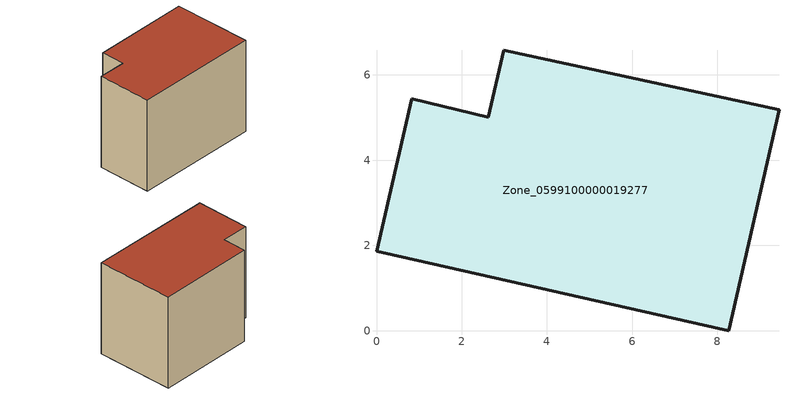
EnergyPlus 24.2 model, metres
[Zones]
Zone_0599100000019277
 floor ground (C_G): 8.26,0 0,1.87 0.83,5.44 2.62,5.01 2.98,6.58 9.44,5.18 z0
 wall outside (C_F): 2.62,5.01 0.83,5.44 0,1.87 8.26,0 9.44,5.18 2.98,6.58 2.62,5.01 z0:6.38
 roof outside (C_R): 9.44,5.18 2.98,6.58 2.62,5.01 0.83,5.44 0,1.87 8.26,0 z6.38
[BUILDING]
Pand.0599100000019277: North Axis=0; Terrain=City; Loads Convergence Tolerance Value=0.04; Temperature Convergence Tolerance Value=0.4; Solar Distribution=FullExterior; Maximum Number of Warmup Days=25; Minimum Number of Warmup Days=1
[Site:Location]
Rotterdam.The.Hague.AP_ZH_NLD Design_Conditions: Latitude=51.96; Longitude=4.45; Time Zone=1; Elevation=-4.5
[SITE:GROUNDTEMPERATURE:BUILDINGSURFACE]
18, 18, 18, 18, 18, 18, 18, 18, 18, 18, 18, 18
[MATERIAL] Thermal Absorptance=0.9; Solar Absorptance=0.7; Visible Absorptance=0.7
Name | Roughness | Thickness | Conductivity | Density | Specific Heat
G.TI.1946 | MediumSmooth | 0.15 | 1 | 540 | 1210
F.TI.1946 | Rough | 0.3 | 0.857143 | 1920 | 840
R.TI.1946 | MediumRough | 0.2 | 0.1 | 1500 | 1000
[CONSTRUCTION]
C_G: G.TI.1946
C_F: F.TI.1946
C_R: R.TI.1946
[ZONE]
Zone_0599100000019277: Type=1; Multiplier=1; Ceiling Height=Autocalculate; Volume=Autocalculate; Floor Area=autocalculate; Part of Total Floor Area=Yes
[ZONEINFILTRATION:DESIGNFLOWRATE]
Infil_Zone_0599100000019277: Zone or ZoneList or Space or SpaceList=Zone_0599100000019277; Schedule=AlwaysOn; Design Flow Rate Calculation Method=Flow/Area; Flow Rate per Floor Area=0.003; Constant Term Coefficient=1; Temperature Term Coefficient=0; Velocity Term Coefficient=0; Velocity Squared Term Coefficient=0
[HVACTEMPLATE:ZONE:IDEALLOADSAIRSYSTEM]
Zone_0599100000019277: Maximum Heating Supply Air Temperature=50; Minimum Cooling Supply Air Temperature=13; Maximum Heating Supply Air Humidity Ratio=0.0156; Minimum Cooling Supply Air Humidity Ratio=0.0077; Heating Limit=NoLimit; Cooling Limit=NoLimit; Dehumidification Control Type=ConstantSensibleHeatRatio; Cooling Sensible Heat Ratio=0.7; Dehumidification Setpoint=60; Humidification Control Type=None; Humidification Setpoint=30; Outdoor Air Method=None; Outdoor Air Flow Rate per Person=0.00944; Outdoor Air Flow Rate per Zone Floor Area=0; Outdoor Air Flow Rate per Zone=0; Demand Controlled Ventilation Type=None; Outdoor Air Economizer Type=NoEconomizer; Heat Recovery Type=None; Sensible Heat Recovery Effectiveness=0.7; Latent Heat Recovery Effectiveness=0.65
[ZONECONTROL:THERMOSTAT]
ThermostatControl_Zone_0599100000019277: Zone or ZoneList=Zone_0599100000019277; Control Type Schedule=DualSetpointControlType; Control 1=Thermostat_Zone_0599100000019277; Temperature Difference Between Cutout And Setpoint=0
[THERMOSTATSETPOINT:DUALSETPOINT]
Thermostat_Zone_0599100000019277: Heating Setpoint Temperature Schedule=HeatingSetpoint_Zone_0599100000019277; Cooling Setpoint Temperature Schedule=CoolingSetpoint_Zone_0599100000019277
[SCHEDULE:COMPACT]
HeatingSetpoint_Zone_0599100000019277: Through: 12/31, For: AllDays, Until: 24:00, 21
CoolingSetpoint_Zone_0599100000019277: Through: 12/31, For: AllDays, Until: 24:00, 24
DualSetpointControlType: Through: 12/31, For: AllDays, Until: 24:00, 4
AlwaysOn: Through: 12/31, For: AllDays, Until: 24:00, 1
